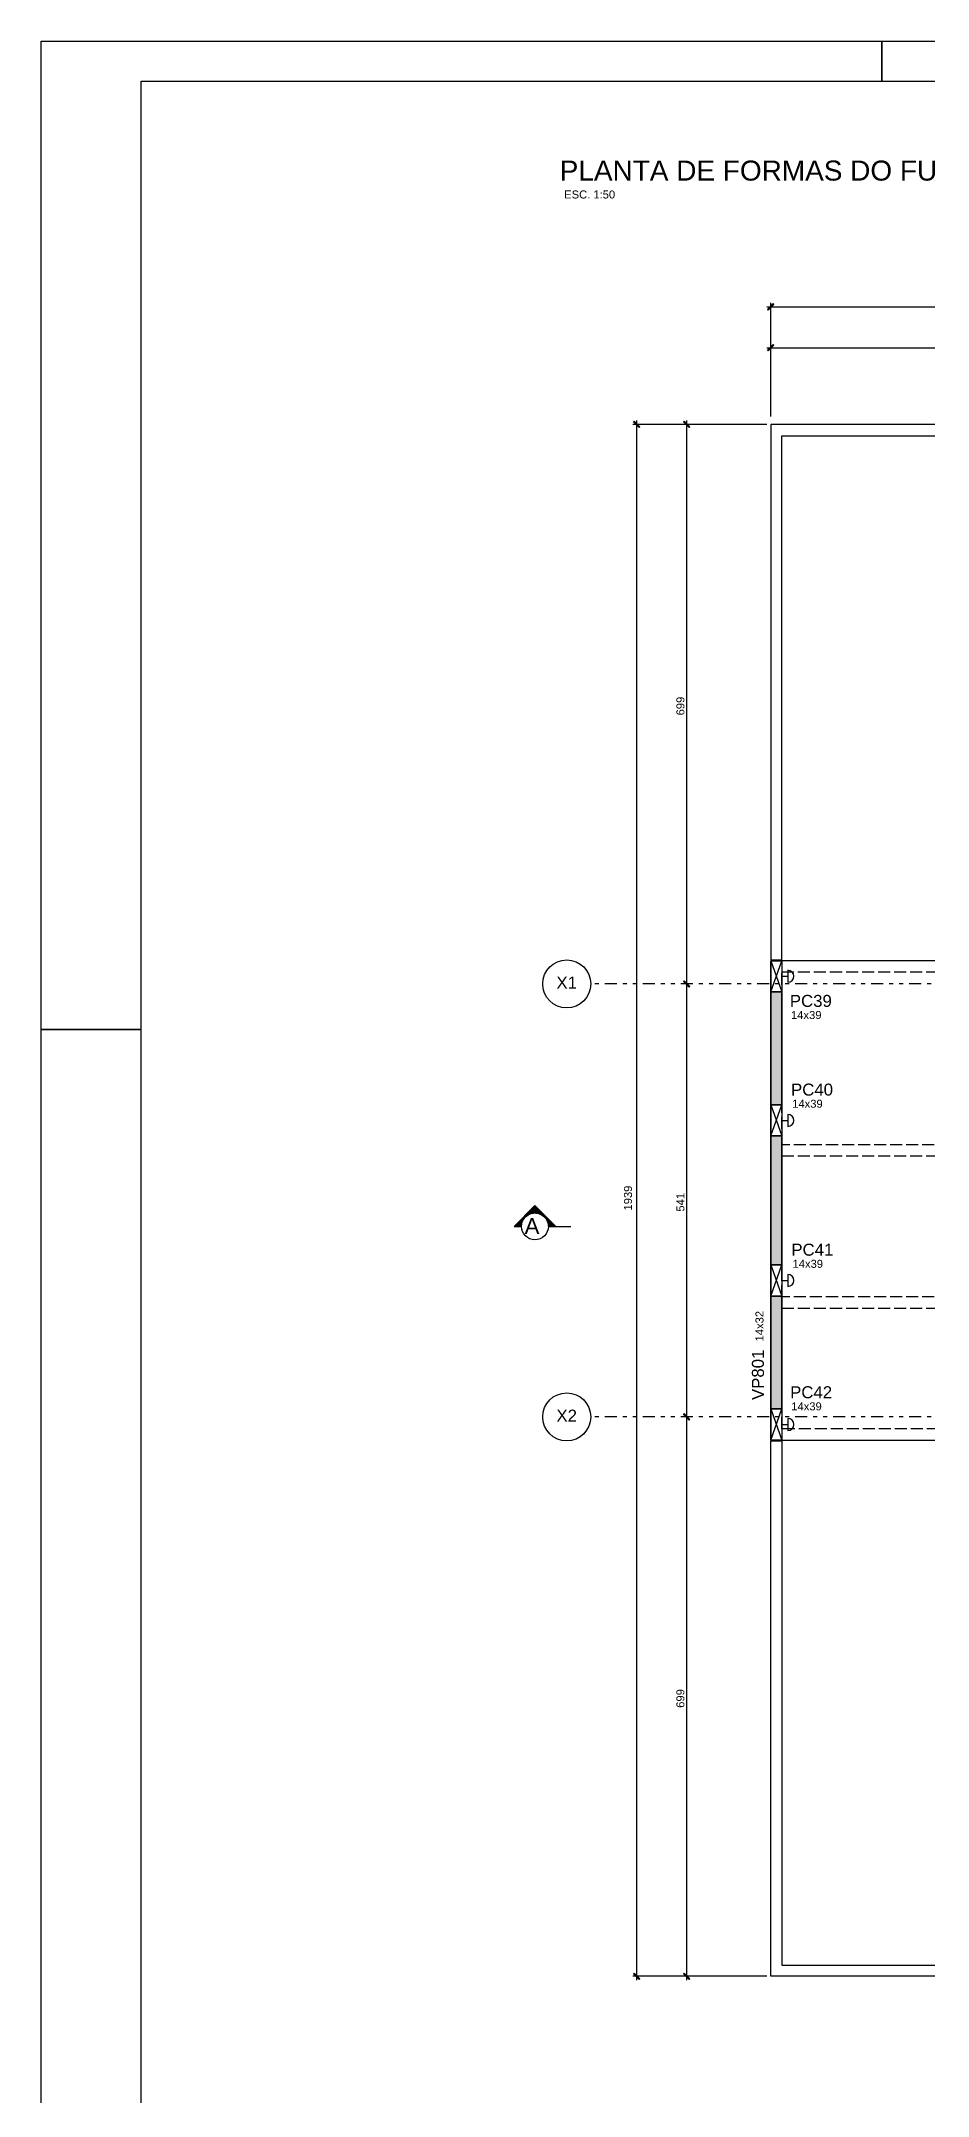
# Model space of a CAD drawing. Extents: x 0 to 119, y 0 to 84.
# Drawn here: x 0 to 22.2, y 32.8 to 84.1 of the extents above; entities that cross this region are included whole.
import ezdxf

# ---------------------------------------------------------------- set-up
doc = ezdxf.new("R2010")
doc.units = 0
doc.header["$MEASUREMENT"] = 0
doc.linetypes.add('ESTILO_TQS_0004', pattern=[1.09, 0.3, -0.15, 0.02, -0.15, 0.02, -0.15, 0.3])
doc.linetypes.add('ESTILO_TQS_0005', pattern=[0.4, 0.3, -0.1])
for name, color, linetype in [('1', 1, 'CONTINUOUS'), ('2', 2, 'CONTINUOUS'), ('3', 3, 'CONTINUOUS'), ('4', 4, 'CONTINUOUS'), ('41', 41, 'CONTINUOUS'), ('5', 5, 'CONTINUOUS'), ('7', 7, 'CONTINUOUS'), ('8', 8, 'CONTINUOUS')]:
    doc.layers.add(name, color=color, linetype=linetype)
doc.styles.add('TQS_ARIAL', font='arial.ttf')

msp = doc.modelspace()

# ---------------------------------------------------------------- linework, layer by layer
at = {"layer": '1', "linetype": 'Continuous'}
for p, q in [((18.2284, 74.719202), (18.2284, 77.55749)), ((18.1284, 77.45749), (47.2084, 77.45749)), ((18.2284, 76.120893), (18.2284, 76.537232)), ((18.1284, 76.437232), (31.1284, 76.437232)), ((16.917317, 74.519202), (14.781747, 74.519202)), ((14.881747, 35.639198), (14.881747, 74.619202)), ((18.1284, 74.519202), (16.030649, 74.519202)), ((16.130649, 60.4392), (16.130649, 74.619202)), ((18.2284, 60.339198), (18.5084, 61.119198)), ((18.2284, 61.119198), (18.5084, 60.339198)), ((16.130649, 49.6192), (16.130649, 60.6392)), ((16.061748, 60.5392), (16.030649, 60.5392)), ((16.061748, 60.5392), (16.030649, 60.5392)), ((18.2284, 56.739195), (18.5084, 57.519195)), ((18.2284, 57.519195), (18.5084, 56.739195)), ((18.2284, 52.739195), (18.5084, 53.519195)), ((18.2284, 53.519195), (18.5084, 52.739195)), ((16.130649, 35.639198), (16.130649, 49.8192)), ((18.2284, 49.139198), (18.5084, 49.919198)), ((18.2284, 49.919198), (18.5084, 49.139198)), ((16.278761, 49.7192), (16.030649, 49.7192)), ((16.278761, 49.7192), (16.030649, 49.7192)), ((17.932757, 35.739198), (14.781747, 35.739198)), ((18.1284, 35.739198), (16.030649, 35.739198))]:
    msp.add_line(p, q, dxfattribs=at)
for points in [[(0.000062, 84.099942), (21.000062, 84.099942), (21.000062, 83.099942), (21.000062, 84.099942), (32.900062, 84.099942), (32.900062, 83.099942), (32.900062, 84.099942), (44.900062, 84.099942), (44.900062, 83.099942), (44.900062, 84.099942), (63.400062, 84.099942)], [(63.400062, -0.000058), (44.900062, -0.000058), (44.900062, 0.999942), (44.900062, -0.000058), (32.900062, -0.000058), (32.900062, 0.999942), (32.900062, -0.000058), (21.000062, -0.000058), (21.000062, 0.999942), (21.000062, -0.000058), (0.000062, -0.000058), (0.000062, 29.699942), (2.500062, 29.699942), (0.000062, 29.699942), (0.000062, 59.399942), (2.500062, 59.399942), (0.000062, 59.399942), (0.000062, 84.099942)], [(18.166517, 77.377929), (18.309423, 77.520835), (18.291745, 77.538512), (18.148839, 77.395607), (18.166517, 77.377929)], [(18.166517, 76.357672), (18.309423, 76.500577), (18.291745, 76.518255), (18.148839, 76.37535), (18.166517, 76.357672)], [(14.961307, 74.457319), (14.818402, 74.600224), (14.800724, 74.582547), (14.94363, 74.439641), (14.961307, 74.457319)], [(16.21021, 74.457319), (16.067304, 74.600224), (16.049627, 74.582547), (16.192532, 74.439641), (16.21021, 74.457319)], [(16.21021, 60.477317), (16.067304, 60.620223), (16.049627, 60.602545), (16.192532, 60.459639), (16.21021, 60.477317)], [(16.21021, 60.477317), (16.067304, 60.620223), (16.049627, 60.602545), (16.192532, 60.459639), (16.21021, 60.477317)], [(12.856466, 54.479199), (12.335963, 55.004043), (11.81546, 54.479199), (11.999985, 54.479199), (12.000993, 54.505205), (12.004565, 54.534488), (12.011368, 54.565913), (12.021408, 54.597253), (12.033512, 54.625502), (12.048734, 54.653499), (12.064479, 54.677133), (12.083295, 54.700649), (12.102784, 54.721086), (12.132129, 54.746281), (12.165969, 54.768998), (12.191033, 54.782311), (12.223109, 54.795657), (12.258665, 54.806165), (12.298885, 54.813125), (12.332684, 54.815161), (12.360841, 54.814255), (12.399809, 54.809055), (12.432799, 54.80092), (12.468789, 54.787807), (12.49975, 54.772551), (12.528158, 54.754776), (12.553858, 54.73494), (12.580096, 54.710025), (12.606192, 54.678843), (12.626007, 54.648775), (12.643046, 54.615513), (12.655201, 54.58393), (12.66289, 54.55666), (12.66835, 54.528192), (12.671334, 54.499393), (12.671942, 54.479199), (12.856466, 54.479199)], [(16.21021, 49.657317), (16.067304, 49.800223), (16.049627, 49.782545), (16.192532, 49.639639), (16.21021, 49.657317)], [(16.21021, 49.657317), (16.067304, 49.800223), (16.049627, 49.782545), (16.192532, 49.639639), (16.21021, 49.657317)], [(14.961307, 35.677316), (14.818402, 35.820221), (14.800724, 35.802543), (14.94363, 35.659638), (14.961307, 35.677316)], [(16.21021, 35.677316), (16.067304, 35.820221), (16.049627, 35.802543), (16.192532, 35.659638), (16.21021, 35.677316)]]:
    msp.add_lwpolyline(points, dxfattribs=at)
at = {"layer": '1', "linetype": 'ESTILO_TQS_0005'}
for points in [[(26.7084, 52.719198), (18.5084, 52.719198), (18.5084, 56.239198), (26.7084, 56.239198), (26.7084, 56.519198), (18.5084, 56.519198), (18.5084, 60.839202), (42.9284, 60.839202), (42.9284, 57.819198), (34.4284, 57.819198), (34.4284, 57.539198), (42.9284, 57.539198), (42.9284, 52.719198), (36.1284, 52.719198), (36.1284, 52.439198), (42.9284, 52.439198), (42.9284, 49.419198), (26.7084, 49.419198), (26.7084, 52.719198)], [(18.5084, 50.539198), (18.5084, 52.439198), (26.4284, 52.439198), (26.4284, 49.419198), (18.5084, 49.419198), (18.5084, 50.539198)]]:
    msp.add_lwpolyline(points, dxfattribs=at)
at = {"layer": '1', "linetype": 'Continuous'}
for centre in [(13.131355, 60.5392), (13.131355, 49.7192)]:
    msp.add_circle(centre, 0.6, dxfattribs=at)
for points in [[(18.166517, 77.377929), (18.291745, 77.538512), (18.148839, 77.395607)], [(18.166517, 77.377929), (18.309423, 77.520835), (18.291745, 77.538512)], [(18.166517, 77.377929), (18.148839, 77.395607), (18.166517, 77.377929)], [(18.166517, 76.357672), (18.291745, 76.518255), (18.148839, 76.37535)], [(18.166517, 76.357672), (18.309423, 76.500577), (18.291745, 76.518255)], [(18.166517, 76.357672), (18.148839, 76.37535), (18.166517, 76.357672)], [(14.961307, 74.457319), (14.818402, 74.600224), (14.800724, 74.582547)], [(14.961307, 74.457319), (14.800724, 74.582547), (14.94363, 74.439641)], [(14.961307, 74.457319), (14.94363, 74.439641), (14.961307, 74.457319)], [(16.21021, 74.457319), (16.067304, 74.600224), (16.049627, 74.582547)], [(16.21021, 74.457319), (16.049627, 74.582547), (16.192532, 74.439641)], [(16.21021, 74.457319), (16.192532, 74.439641), (16.21021, 74.457319)], [(16.21021, 60.477317), (16.067304, 60.620223), (16.049627, 60.602545)], [(16.21021, 60.477317), (16.067304, 60.620223), (16.049627, 60.602545)], [(16.21021, 60.477317), (16.049627, 60.602545), (16.192532, 60.459639)], [(16.21021, 60.477317), (16.049627, 60.602545), (16.192532, 60.459639)], [(16.21021, 60.477317), (16.192532, 60.459639), (16.21021, 60.477317)], [(16.21021, 60.477317), (16.192532, 60.459639), (16.21021, 60.477317)], [(12.335963, 55.004043), (11.81546, 54.479199), (12.083295, 54.700649)], [(12.335963, 55.004043), (12.083295, 54.700649), (12.102784, 54.721086)], [(12.335963, 55.004043), (12.102784, 54.721086), (12.132129, 54.746281)], [(12.335963, 55.004043), (12.132129, 54.746281), (12.165969, 54.768998)], [(12.335963, 55.004043), (12.165969, 54.768998), (12.191033, 54.782311)], [(12.335963, 55.004043), (12.191033, 54.782311), (12.223109, 54.795657)], [(12.335963, 55.004043), (12.223109, 54.795657), (12.258665, 54.806165)], [(12.335963, 55.004043), (12.258665, 54.806165), (12.298885, 54.813125)], [(12.335963, 55.004043), (12.298885, 54.813125), (12.332684, 54.815161)], [(12.335963, 55.004043), (12.332684, 54.815161), (12.360841, 54.814255)], [(12.856466, 54.479199), (12.335963, 55.004043), (12.553858, 54.73494)], [(12.335963, 55.004043), (12.360841, 54.814255), (12.399809, 54.809055)], [(12.335963, 55.004043), (12.399809, 54.809055), (12.432799, 54.80092)], [(12.335963, 55.004043), (12.432799, 54.80092), (12.468789, 54.787807)], [(12.335963, 55.004043), (12.468789, 54.787807), (12.49975, 54.772551)], [(12.335963, 55.004043), (12.49975, 54.772551), (12.528158, 54.754776)], [(12.335963, 55.004043), (12.528158, 54.754776), (12.553858, 54.73494)], [(11.81546, 54.479199), (12.064479, 54.677133), (12.083295, 54.700649)], [(11.81546, 54.479199), (12.048734, 54.653499), (12.064479, 54.677133)], [(11.81546, 54.479199), (12.033512, 54.625502), (12.048734, 54.653499)], [(11.81546, 54.479199), (12.021408, 54.597253), (12.033512, 54.625502)], [(11.81546, 54.479199), (12.011368, 54.565913), (12.021408, 54.597253)], [(11.81546, 54.479199), (12.004565, 54.534488), (12.011368, 54.565913)], [(11.81546, 54.479199), (12.000993, 54.505205), (12.004565, 54.534488)], [(11.81546, 54.479199), (11.999985, 54.479199), (12.000993, 54.505205)], [(12.856466, 54.479199), (12.553858, 54.73494), (12.580096, 54.710025)], [(12.856466, 54.479199), (12.580096, 54.710025), (12.606192, 54.678843)], [(12.856466, 54.479199), (12.606192, 54.678843), (12.626007, 54.648775)], [(12.856466, 54.479199), (12.626007, 54.648775), (12.643046, 54.615513)], [(12.856466, 54.479199), (12.643046, 54.615513), (12.655201, 54.58393)], [(12.856466, 54.479199), (12.655201, 54.58393), (12.66289, 54.55666)], [(12.856466, 54.479199), (12.66289, 54.55666), (12.66835, 54.528192)], [(12.856466, 54.479199), (12.66835, 54.528192), (12.671334, 54.499393)], [(12.856466, 54.479199), (12.671334, 54.499393), (12.671942, 54.479199)], [(16.21021, 49.657317), (16.067304, 49.800223), (16.049627, 49.782545)], [(16.21021, 49.657317), (16.067304, 49.800223), (16.049627, 49.782545)], [(16.21021, 49.657317), (16.049627, 49.782545), (16.192532, 49.639639)], [(16.21021, 49.657317), (16.049627, 49.782545), (16.192532, 49.639639)], [(16.21021, 49.657317), (16.192532, 49.639639), (16.21021, 49.657317)], [(16.21021, 49.657317), (16.192532, 49.639639), (16.21021, 49.657317)], [(14.961307, 35.677316), (14.818402, 35.820221), (14.800724, 35.802543)], [(14.961307, 35.677316), (14.800724, 35.802543), (14.94363, 35.659638)], [(14.961307, 35.677316), (14.94363, 35.659638), (14.961307, 35.677316)], [(16.21021, 35.677316), (16.067304, 35.820221), (16.049627, 35.802543)], [(16.21021, 35.677316), (16.049627, 35.802543), (16.192532, 35.659638)], [(16.21021, 35.677316), (16.192532, 35.659638), (16.21021, 35.677316)]]:
    msp.add_solid(points, dxfattribs=at)
at = {"layer": '2', "linetype": 'Continuous'}
for p, q in [((17.017317, 74.519202), (17.017317, 74.519202)), ((18.2284, 74.619202), (18.2284, 74.619202)), ((18.2284, 74.519202), (18.2284, 74.519202)), ((18.5084, 60.729198), (18.6584, 60.729198)), ((18.6584, 60.879198), (18.6584, 60.579198)), ((16.161748, 60.5392), (16.161748, 60.5392)), ((16.161748, 60.5392), (16.161748, 60.5392)), ((18.5084, 57.129195), (18.6584, 57.129195)), ((18.6584, 57.279195), (18.6584, 56.979195)), ((12.335963, 55.004043), (11.81546, 54.479199)), ((12.856466, 54.479199), (12.335963, 55.004043)), ((11.81546, 54.479199), (11.999985, 54.479199)), ((12.671942, 54.479199), (13.232755, 54.479199)), ((18.5084, 53.129195), (18.6584, 53.129195)), ((18.6584, 53.279195), (18.6584, 52.979195)), ((16.378761, 49.7192), (16.378761, 49.7192)), ((16.378761, 49.7192), (16.378761, 49.7192)), ((18.5084, 49.529198), (18.6584, 49.529198)), ((18.6584, 49.679198), (18.6584, 49.379198)), ((18.032757, 35.739198), (18.032757, 35.739198)), ((18.2284, 35.739198), (18.2284, 35.739198))]:
    msp.add_line(p, q, dxfattribs=at)
at = {"layer": '2', "linetype": 'ESTILO_TQS_0004'}
for p, q in [((51.435605, 60.5392), (13.731355, 60.5392)), ((51.435605, 49.7192), (13.731355, 49.7192))]:
    msp.add_line(p, q, dxfattribs=at)
at = {"layer": '2', "linetype": 'Continuous'}
msp.add_circle((12.335963, 54.479199), 0.335978, dxfattribs=at)
for centre in [(18.6584, 60.729198), (18.6584, 57.129195), (18.6584, 53.129195), (18.6584, 49.529198)]:
    msp.add_arc(centre, 0.15, 270, 90, dxfattribs=at)
at = {"layer": '3', "linetype": 'Continuous'}
msp.add_lwpolyline([(18.2284, 57.729198), (18.2284, 49.139198), (25.3284, 49.139198), (25.3284, 42.439195), (40.0084, 42.439195), (40.0084, 49.139198), (43.2084, 49.139198), (43.2084, 61.119198), (40.0084, 61.119198), (40.0084, 67.819202), (25.3284, 67.819202), (25.3284, 61.119202), (18.2284, 61.119202), (18.2284, 57.729198)], dxfattribs=at)
at = {"layer": '4', "linetype": 'Continuous'}
for points in [[(18.2284, 60.339198), (18.5084, 60.339198), (18.5084, 57.519195), (18.2284, 57.519195), (18.2284, 60.339198)], [(18.2284, 56.739195), (18.5084, 56.739195), (18.5084, 53.519195), (18.2284, 53.519195), (18.2284, 56.739195)], [(18.2284, 52.739195), (18.5084, 52.739195), (18.5084, 49.919198), (18.2284, 49.919198), (18.2284, 52.739195)]]:
    msp.add_lwpolyline(points, dxfattribs=at)
at = {"layer": '41', "linetype": 'Continuous'}
for points in [[(18.2284, 60.339198), (18.2284, 57.519195), (18.5084, 57.519195), (18.5084, 60.339198), (18.2284, 60.339198)], [(18.5084, 56.739195), (18.2284, 56.739195), (18.2284, 53.519195), (18.5084, 53.519195), (18.5084, 56.739195)], [(18.2284, 49.919198), (18.5084, 49.919198), (18.5084, 52.739195), (18.2284, 52.739195), (18.2284, 49.919198)]]:
    msp.add_lwpolyline(points, dxfattribs=at)
for points in [[(18.2284, 60.339198), (18.2284, 57.519195), (18.5084, 57.519195)], [(18.2284, 60.339198), (18.5084, 57.519195), (18.5084, 60.339198)], [(18.2284, 60.339198), (18.5084, 60.339198), (18.2284, 60.339198)], [(18.5084, 56.739195), (18.2284, 56.739195), (18.2284, 53.519195)], [(18.5084, 56.739195), (18.2284, 53.519195), (18.5084, 53.519195)], [(18.5084, 56.739195), (18.5084, 53.519195), (18.5084, 56.739195)], [(18.2284, 49.919198), (18.5084, 49.919198), (18.5084, 52.739195)], [(18.2284, 49.919198), (18.5084, 52.739195), (18.2284, 52.739195)], [(18.2284, 49.919198), (18.2284, 52.739195), (18.2284, 49.919198)]]:
    msp.add_solid(points, dxfattribs=at)
at = {"layer": '5', "linetype": 'Continuous'}
for points in [[(18.2284, 60.339198), (18.2284, 61.119198), (18.5084, 61.119198), (18.5084, 60.339198), (18.2284, 60.339198)], [(18.2284, 56.739195), (18.2284, 57.519195), (18.5084, 57.519195), (18.5084, 56.739195), (18.2284, 56.739195)], [(18.2284, 52.739195), (18.2284, 53.519195), (18.5084, 53.519195), (18.5084, 52.739195), (18.2284, 52.739195)], [(18.2284, 49.139198), (18.2284, 49.919198), (18.5084, 49.919198), (18.5084, 49.139198), (18.2284, 49.139198)]]:
    msp.add_lwpolyline(points, dxfattribs=at)
at = {"layer": '7', "linetype": 'Continuous'}
for p, q in [((2.500062, 0.999942), (2.500062, 83.099942)), ((2.500062, 83.099942), (117.900062, 83.099942))]:
    msp.add_line(p, q, dxfattribs=at)
at = {"layer": '8', "linetype": 'Continuous'}
for points in [[(18.5084, 61.139198), (18.5084, 74.239198), (46.8284, 74.239198), (46.8284, 61.119202), (43.2284, 61.119202), (43.2284, 60.839198), (47.1084, 60.839198), (47.1084, 74.519202), (18.2284, 74.519202), (18.2284, 61.139198), (18.5084, 61.139198)], [(18.5084, 49.119202), (18.5084, 36.019202), (46.8284, 36.019202), (46.8284, 49.139198), (43.2284, 49.139198), (43.2284, 49.419202), (47.1084, 49.419202), (47.1084, 35.739198), (18.2284, 35.739198), (18.2284, 49.119202), (18.5084, 49.119202)]]:
    msp.add_lwpolyline(points, dxfattribs=at)

# ---------------------------------------------------------------- texts
at = {"layer": '2', "linetype": 'Continuous', "style": 'TQS_ARIAL'}
for s, p in [('ESC. 1:50', (13.067775, 80.166616)), ('14x39', (18.734637, 59.661782)), ('14x39', (18.764455, 57.444895)), ('14x39', (18.772226, 53.44444)), ('14x39', (18.741464, 49.882115))]:
    msp.add_text(s, height=0.2, dxfattribs=at).set_placement(p)
for s, p in [('699', (16.070649, 67.249201)), ('1939', (14.760889, 54.876568)), ('541', (16.070649, 54.8492)), ('14x32', (18.047104, 51.60589)), ('699', (16.070649, 42.449199))]:
    msp.add_text(s, height=0.2, rotation=90, dxfattribs=at).set_placement(p)
at = {"layer": '4', "linetype": 'Continuous', "style": 'TQS_ARIAL'}
for s, height, p in [('X1', 0.3, (12.874634, 60.420224)), ('PC39', 0.3, (18.705747, 59.964735)), ('PC40', 0.3, (18.735565, 57.747848)), ('A', 0.4, (12.077135, 54.286699)), ('PC41', 0.3, (18.743336, 53.747392)), ('PC42', 0.3, (18.712574, 50.185068)), ('X2', 0.3, (12.874634, 49.600224))]:
    msp.add_text(s, height=height, dxfattribs=at).set_placement(p)
msp.add_text('VP801', height=0.3, rotation=90, dxfattribs=at).set_placement((18.057053, 50.141097))
at = {"layer": '5', "linetype": 'Continuous', "style": 'TQS_ARIAL'}
msp.add_text('PLANTA DE FORMAS DO FUNDO DOS RESERVATÓRIOS, COBERTURA DO DUPLEX E COB. DO BARRILETE', height=0.5, dxfattribs=at).set_placement((12.955989, 80.614123))

doc.saveas('drawing.dxf')
